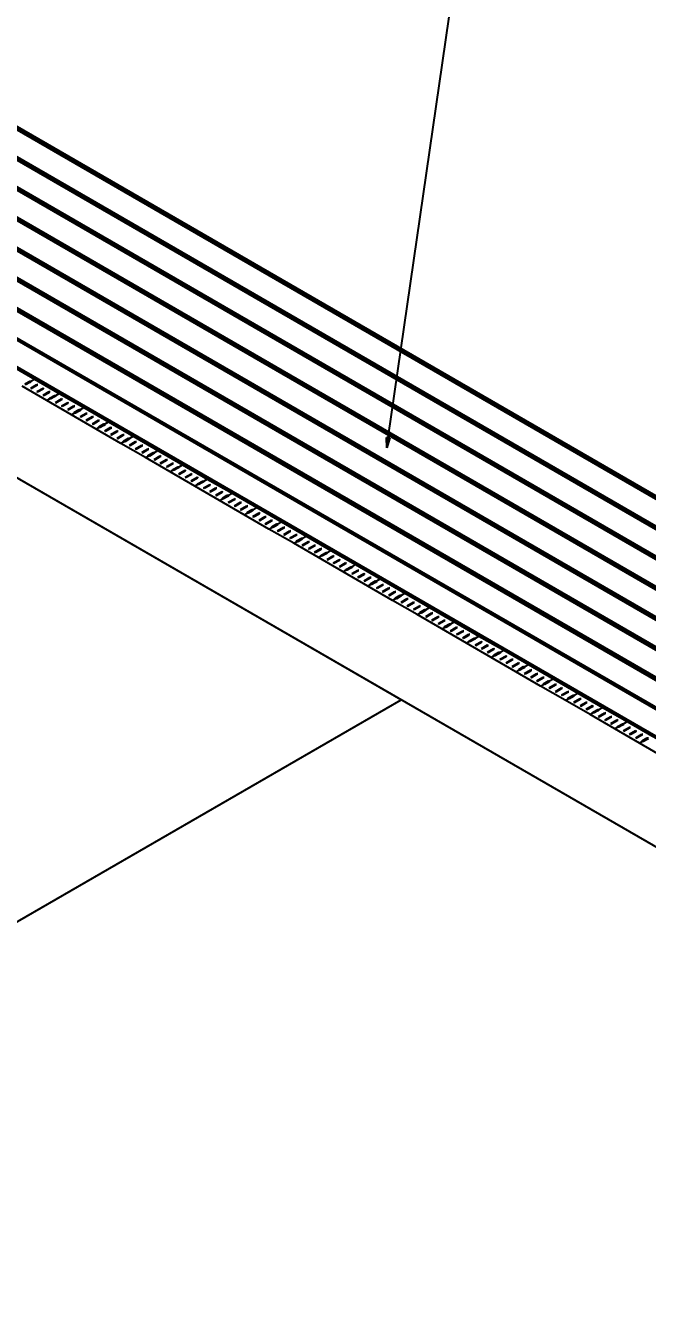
# Model space of a CAD drawing. Header units: centimetres. Extents: x -292707 to 138715, y -53922 to 66277.
# Drawn here: x 90957 to 93095, y -16630 to -12264 of the extents above; entities that cross this region are included whole.
import ezdxf
from ezdxf import colors
from ezdxf.entities.mleader import LeaderData, LeaderLine
from ezdxf.math import Vec2, Vec3

# ---------------------------------------------------------------- set-up
doc = ezdxf.new("R2010")
doc.units = ezdxf.units.CM
doc.layers.add('A-ALINE-7', color=119, linetype='Continuous')
doc.styles.add('Scale 500', font='GOTHICB.TTF', dxfattribs={"height": 175})

# ---------------------------------------------------------------- blocks, each defined once
blk = doc.blocks.new('A$Cbf84a4b9')
at = {"layer": 'A-ALINE-7'}
for p, q in [((15061.2, 4776.7), (9002.3, 8274.8)), ((15064.9, 4778.7), (9005.7, 8277)), ((15067.7, 4780.3), (9008.5, 8278.6)), ((15071.3, 4782.3), (9011.9, 8280.7)), ((14967.6, 4727.1), (8916.9, 8220.4)), ((14971.3, 4729), (8920.3, 8222.6)), ((14975.6, 4729.8), (8921.6, 8225.1)), ((14979.2, 4731.8), (8925, 8227.2)), ((14874, 4677.4), (8831.5, 8166.1)), ((14883.4, 4679.3), (8834.8, 8171.5)), ((14877.7, 4679.4), (8834.9, 8168.2)), ((14887, 4681.3), (8838.2, 8173.6)), ((11003.8, 5925.6), (7263.2, 8085.2)), ((14744.4, 3765.9), (7263.2, 8085.2)), ((14780.4, 4627.8), (8746.1, 8111.7)), ((14791.2, 4628.9), (8748, 8117.9)), ((14784, 4629.7), (8749.5, 8113.8)), ((14794.8, 4630.9), (8751.5, 8120)), ((14686.8, 4578.1), (8660.7, 8057.3)), ((14698.9, 4578.4), (8661.3, 8064.3)), ((14690.4, 4580.1), (8664.1, 8059.4)), ((14702.6, 4580.4), (8664.7, 8066.4)), ((14606.7, 4528), (8574.6, 8010.6)), ((14593.1, 4528.5), (8575.3, 8002.9)), ((14610.3, 4530), (8578, 8012.7)), ((14596.8, 4530.4), (8578.7, 8005)), ((14514.4, 4477.6), (8488, 7957)), ((14499.5, 4478.8), (8489.9, 7948.5)), ((14518, 4479.6), (8491.4, 7959.1)), ((14503.2, 4480.8), (8493.3, 7950.6)), ((14422, 4427.2), (8401.4, 7903.3)), ((14425.6, 4429.2), (8404.8, 7905.4)), ((14409.6, 4431.1), (8407.9, 7896.2)), ((14413.3, 4433.1), (8411.2, 7898.4)), ((14333.3, 4378.9), (8318.3, 7851.6)), ((14323.3, 4385.4), (8329.1, 7846.1)), ((14323.3, 4382.9), (8329.1, 7843.6)), ((14327, 4387.4), (8332.6, 7848.3)), ((9659.3, 7075.3), (9744.2, 7026.3)), ((9786.3, 6952.7), (9701.5, 7001.7)), ((9710.9, 7009.6), (9727.9, 7019.4)), ((9715.2, 7007.2), (9710.9, 7007.2)), ((9727.9, 7014.5), (9715.2, 7007.2)), ((9727.9, 7019.4), (9732.1, 7019.4)), ((9727.9, 7019.4), (9727.9, 7014.5)), ((9732.1, 7017), (9727.9, 7014.5)), ((9731.1, 6995.5), (9752.3, 7007.8)), ((9731.1, 6995.5), (9733.2, 6994.3)), ((9732.1, 7019.4), (9744.2, 7026.3)), ((9732.1, 7019.4), (9732.1, 7017)), ((9733.2, 6994.3), (9752.3, 7005.3)), ((9744.2, 7026.3), (9829, 6977.4)), ((9754.4, 7006.5), (9752.3, 7007.8)), ((9752.3, 7007.8), (9752.3, 7005.3)), ((9752.3, 7005.3), (9754.4, 7006.5)), ((9752.3, 6983.3), (9773.5, 6995.5)), ((9754.4, 6982.1), (9773.5, 6993.1)), ((9775.6, 6994.3), (9773.5, 6995.5)), ((9773.5, 6995.5), (9773.5, 6993.1)), ((9773.5, 6993.1), (9775.6, 6994.3)), ((9752.3, 6983.3), (9754.4, 6982.1)), ((9773.5, 6971), (9794.7, 6983.3)), ((9773.5, 6971), (9775.6, 6969.8)), ((9775.6, 6969.8), (9794.7, 6980.8)), ((9786.3, 6952.7), (9795.8, 6958.2)), ((9871.2, 6903.7), (9786.3, 6952.7)), ((9796.8, 6982.1), (9794.7, 6983.3)), ((9794.7, 6983.3), (9794.7, 6980.8)), ((9794.7, 6980.8), (9796.8, 6982.1)), ((9795.8, 6960.6), (9812.8, 6970.4)), ((9795.8, 6958.2), (9795.8, 6960.6)), ((9800, 6958.2), (9795.8, 6958.2)), ((9812.8, 6965.5), (9800, 6958.2)), ((9812.8, 6970.4), (9817, 6970.4)), ((9812.8, 6970.4), (9812.8, 6965.5)), ((9817, 6968), (9812.8, 6965.5)), ((9815.9, 6946.5), (9837.2, 6958.8)), ((9815.9, 6946.5), (9818.1, 6945.3)), ((9817, 6970.4), (9829, 6977.4)), ((9817, 6970.4), (9817, 6968)), ((9818.1, 6945.3), (9837.2, 6956.3)), ((9829, 6977.4), (9913.9, 6928.4)), ((9839.3, 6957.6), (9837.2, 6958.8)), ((9837.2, 6958.8), (9837.2, 6956.3)), ((9837.2, 6956.3), (9839.3, 6957.6)), ((9837.2, 6934.3), (9858.4, 6946.5)), ((9839.3, 6933.1), (9858.4, 6944.1)), ((9860.5, 6945.3), (9858.4, 6946.5)), ((9858.4, 6946.5), (9858.4, 6944.1)), ((9858.4, 6944.1), (9860.5, 6945.3)), ((9837.2, 6934.3), (9839.3, 6933.1)), ((9858.4, 6922), (9879.6, 6934.3)), ((9858.4, 6922), (9860.5, 6920.8)), ((9860.5, 6920.8), (9879.6, 6931.8)), ((9871.2, 6903.7), (9880.6, 6909.2)), ((9956, 6854.7), (9871.2, 6903.7)), ((9881.7, 6933.1), (9879.6, 6934.3)), ((9879.6, 6934.3), (9879.6, 6931.8)), ((9879.6, 6931.8), (9881.7, 6933.1)), ((9880.6, 6911.6), (9897.6, 6921.4)), ((9880.6, 6909.2), (9880.6, 6911.6)), ((9884.9, 6909.2), (9880.6, 6909.2)), ((9897.6, 6916.5), (9884.9, 6909.2)), ((9897.6, 6921.4), (9901.9, 6921.4)), ((9897.6, 6921.4), (9897.6, 6916.5)), ((9901.9, 6919), (9897.6, 6916.5)), ((9900.8, 6897.5), (9922, 6909.8)), ((9901.9, 6921.4), (9913.9, 6928.4)), ((9901.9, 6921.4), (9901.9, 6919)), ((9902.9, 6896.3), (9922, 6907.3)), ((9913.9, 6928.4), (9998.7, 6879.4)), ((9924.1, 6908.6), (9922, 6909.8)), ((9922, 6909.8), (9922, 6907.3)), ((9922, 6907.3), (9924.1, 6908.6)), ((9900.8, 6897.5), (9902.9, 6896.3)), ((9922, 6885.3), (9943.2, 6897.5)), ((9922, 6885.3), (9924.1, 6884.1)), ((9924.1, 6884.1), (9943.2, 6895.1)), ((9945.3, 6896.3), (9943.2, 6897.5)), ((9943.2, 6897.5), (9943.2, 6895.1)), ((9943.2, 6895.1), (9945.3, 6896.3)), ((9943.2, 6873.1), (9964.4, 6885.3)), ((9943.2, 6873.1), (9945.3, 6871.8)), ((9945.3, 6871.8), (9964.4, 6882.8)), ((9956, 6854.7), (9965.5, 6860.2)), ((10040.9, 6805.7), (9956, 6854.7)), ((9966.6, 6884.1), (9964.4, 6885.3)), ((9964.4, 6885.3), (9964.4, 6882.8)), ((9964.4, 6882.8), (9966.6, 6884.1)), ((9965.5, 6862.6), (9982.5, 6872.4)), ((9965.5, 6860.2), (9965.5, 6862.6)), ((9969.7, 6860.2), (9965.5, 6860.2)), ((9982.5, 6867.5), (9969.7, 6860.2)), ((9982.5, 6872.4), (9986.7, 6872.4)), ((9982.5, 6872.4), (9982.5, 6867.5)), ((9986.7, 6870), (9982.5, 6867.5)), ((9985.6, 6848.6), (10006.9, 6860.8)), ((9986.7, 6872.4), (9998.7, 6879.4)), ((9986.7, 6872.4), (9986.7, 6870)), ((9987.8, 6847.3), (10006.9, 6858.4)), ((9998.7, 6879.4), (10083.6, 6830.4)), ((10009, 6859.6), (10006.9, 6860.8)), ((10006.9, 6860.8), (10006.9, 6858.4)), ((10006.9, 6858.4), (10009, 6859.6)), ((9985.6, 6848.6), (9987.8, 6847.3)), ((10006.9, 6836.3), (10028.1, 6848.6)), ((10006.9, 6836.3), (10009, 6835.1)), ((10009, 6835.1), (10028.1, 6846.1)), ((10030.2, 6847.3), (10028.1, 6848.6)), ((10028.1, 6848.6), (10028.1, 6846.1)), ((10028.1, 6846.1), (10030.2, 6847.3)), ((10028.1, 6824.1), (10049.3, 6836.3)), ((10028.1, 6824.1), (10030.2, 6822.8)), ((10030.2, 6822.8), (10049.3, 6833.9)), ((10040.9, 6805.7), (10050.3, 6811.2)), ((10051.4, 6835.1), (10049.3, 6836.3)), ((10049.3, 6836.3), (10049.3, 6833.9)), ((10049.3, 6833.9), (10051.4, 6835.1)), ((10050.3, 6813.7), (10067.3, 6823.4)), ((10050.3, 6811.2), (10050.3, 6813.7)), ((10054.6, 6811.2), (10050.3, 6811.2)), ((10067.3, 6818.6), (10054.6, 6811.2)), ((10067.3, 6823.4), (10071.6, 6823.4)), ((10067.3, 6823.4), (10067.3, 6818.6)), ((10071.6, 6821), (10067.3, 6818.6)), ((10070.5, 6799.6), (10091.7, 6811.8)), ((10071.6, 6823.4), (10083.6, 6830.4)), ((10071.6, 6823.4), (10071.6, 6821)), ((10083.6, 6830.4), (10168.4, 6781.4)), ((10093.8, 6810.6), (10091.7, 6811.8)), ((10091.7, 6811.8), (10091.7, 6809.4)), ((10125.7, 6756.8), (10040.9, 6805.7)), ((10070.5, 6799.6), (10072.6, 6798.3)), ((10072.6, 6798.3), (10091.7, 6809.4)), ((10091.7, 6809.4), (10093.8, 6810.6)), ((10091.7, 6787.3), (10112.9, 6799.6)), ((10091.7, 6787.3), (10093.8, 6786.1)), ((10093.8, 6786.1), (10112.9, 6797.1)), ((10115, 6798.3), (10112.9, 6799.6)), ((10112.9, 6799.6), (10112.9, 6797.1)), ((10112.9, 6797.1), (10115, 6798.3)), ((10112.9, 6775.1), (10134.1, 6787.3)), ((10112.9, 6775.1), (10115, 6773.8)), ((10115, 6773.8), (10134.1, 6784.9)), ((10136.3, 6786.1), (10134.1, 6787.3)), ((10134.1, 6787.3), (10134.1, 6784.9)), ((10134.1, 6784.9), (10136.3, 6786.1)), ((10135.2, 6764.7), (10152.2, 6774.5)), ((10152.2, 6769.6), (10139.4, 6762.2)), ((10152.2, 6774.5), (10156.4, 6774.5)), ((10152.2, 6774.5), (10152.2, 6769.6)), ((10156.4, 6772), (10152.2, 6769.6)), ((10156.4, 6774.5), (10168.4, 6781.4)), ((10156.4, 6774.5), (10156.4, 6772)), ((10168.4, 6781.4), (10253.3, 6732.4)), ((10125.7, 6756.8), (10135.2, 6762.2)), ((10210.6, 6707.8), (10125.7, 6756.8)), ((10135.2, 6762.2), (10135.2, 6764.7)), ((10139.4, 6762.2), (10135.2, 6762.2)), ((10155.4, 6750.6), (10176.6, 6762.8)), ((10155.4, 6750.6), (10157.5, 6749.4)), ((10157.5, 6749.4), (10176.6, 6760.4)), ((10178.7, 6761.6), (10176.6, 6762.8)), ((10176.6, 6762.8), (10176.6, 6760.4)), ((10176.6, 6760.4), (10178.7, 6761.6)), ((10176.6, 6738.3), (10197.8, 6750.6)), ((10176.6, 6738.3), (10178.7, 6737.1)), ((10178.7, 6737.1), (10197.8, 6748.1)), ((10199.9, 6749.4), (10197.8, 6750.6)), ((10197.8, 6750.6), (10197.8, 6748.1)), ((10197.8, 6748.1), (10199.9, 6749.4)), ((10197.8, 6726.1), (10219, 6738.3)), ((10197.8, 6726.1), (10199.9, 6724.9)), ((10199.9, 6724.9), (10219, 6735.9)), ((10221.1, 6737.1), (10219, 6738.3)), ((10219, 6738.3), (10219, 6735.9)), ((10219, 6735.9), (10221.1, 6737.1)), ((10220.1, 6715.7), (10237, 6725.5)), ((10237, 6725.5), (10241.3, 6725.5)), ((10237, 6725.5), (10237, 6720.6)), ((10241.3, 6725.5), (10253.3, 6732.4)), ((10241.3, 6725.5), (10241.3, 6723)), ((10253.3, 6732.4), (10338.1, 6683.4)), ((10210.6, 6707.8), (10220.1, 6713.2)), ((10295.4, 6658.8), (10210.6, 6707.8)), ((10220.1, 6713.2), (10220.1, 6715.7)), ((10224.3, 6713.2), (10220.1, 6713.2)), ((10237, 6720.6), (10224.3, 6713.2)), ((10241.3, 6723), (10237, 6720.6)), ((10240.2, 6701.6), (10261.4, 6713.8)), ((10240.2, 6701.6), (10242.3, 6700.4)), ((10242.3, 6700.4), (10261.4, 6711.4)), ((10263.5, 6712.6), (10261.4, 6713.8)), ((10261.4, 6713.8), (10261.4, 6711.4)), ((10261.4, 6711.4), (10263.5, 6712.6)), ((10261.4, 6689.3), (10282.6, 6701.6)), ((10261.4, 6689.3), (10263.5, 6688.1)), ((10263.5, 6688.1), (10282.6, 6699.1)), ((10284.8, 6700.4), (10282.6, 6701.6)), ((10282.6, 6701.6), (10282.6, 6699.1)), ((10282.6, 6699.1), (10284.8, 6700.4)), ((10282.6, 6677.1), (10303.8, 6689.3)), ((10284.8, 6675.9), (10303.8, 6686.9)), ((10306, 6688.1), (10303.8, 6689.3)), ((10303.8, 6689.3), (10303.8, 6686.9)), ((10303.8, 6686.9), (10306, 6688.1)), ((10326.1, 6676.5), (10338.1, 6683.4)), ((10338.1, 6683.4), (10423, 6634.4)), ((10282.6, 6677.1), (10284.8, 6675.9)), ((10295.4, 6658.8), (10304.9, 6664.2)), ((10380.3, 6609.8), (10295.4, 6658.8)), ((10304.9, 6666.7), (10321.9, 6676.5)), ((10304.9, 6664.2), (10304.9, 6666.7)), ((10309.1, 6664.2), (10304.9, 6664.2)), ((10321.9, 6671.6), (10309.1, 6664.2)), ((10321.9, 6676.5), (10326.1, 6676.5)), ((10321.9, 6676.5), (10321.9, 6671.6)), ((10326.1, 6674), (10321.9, 6671.6)), ((10325.1, 6652.6), (10346.3, 6664.8)), ((10325.1, 6652.6), (10327.2, 6651.4)), ((10326.1, 6676.5), (10326.1, 6674)), ((10327.2, 6651.4), (10346.3, 6662.4)), ((10348.4, 6663.6), (10346.3, 6664.8)), ((10346.3, 6664.8), (10346.3, 6662.4)), ((10346.3, 6662.4), (10348.4, 6663.6)), ((10346.3, 6640.4), (10367.5, 6652.6)), ((10346.3, 6640.4), (10348.4, 6639.1)), ((10348.4, 6639.1), (10367.5, 6650.1)), ((10369.6, 6651.4), (10367.5, 6652.6)), ((10367.5, 6652.6), (10367.5, 6650.1)), ((10367.5, 6650.1), (10369.6, 6651.4)), ((10367.5, 6628.1), (10388.7, 6640.4)), ((10369.6, 6626.9), (10388.7, 6637.9)), ((10390.8, 6639.1), (10388.7, 6640.4)), ((10388.7, 6640.4), (10388.7, 6637.9)), ((10388.7, 6637.9), (10390.8, 6639.1)), ((10367.5, 6628.1), (10369.6, 6626.9)), ((10380.3, 6609.8), (10389.8, 6615.2)), ((10465.2, 6560.8), (10380.3, 6609.8)), ((10389.8, 6617.7), (10406.7, 6627.5)), ((10389.8, 6615.2), (10389.8, 6617.7)), ((10394, 6615.2), (10389.8, 6615.2)), ((10406.7, 6622.6), (10394, 6615.2)), ((10406.7, 6627.5), (10411, 6627.5)), ((10406.7, 6627.5), (10406.7, 6622.6)), ((10411, 6625), (10406.7, 6622.6)), ((10409.9, 6603.6), (10431.1, 6615.9)), ((10409.9, 6603.6), (10412, 6602.4)), ((10411, 6627.5), (10423, 6634.4)), ((10411, 6627.5), (10411, 6625)), ((10412, 6602.4), (10431.1, 6613.4)), ((10423, 6634.4), (10507.8, 6585.4)), ((10433.2, 6614.6), (10431.1, 6615.9)), ((10431.1, 6615.9), (10431.1, 6613.4)), ((10431.1, 6613.4), (10433.2, 6614.6)), ((10431.1, 6591.4), (10452.3, 6603.6)), ((10433.2, 6590.1), (10452.3, 6601.2)), ((10454.5, 6602.4), (10452.3, 6603.6)), ((10452.3, 6603.6), (10452.3, 6601.2)), ((10452.3, 6601.2), (10454.5, 6602.4)), ((10431.1, 6591.4), (10433.2, 6590.1)), ((10452.3, 6579.1), (10473.5, 6591.4)), ((10452.3, 6579.1), (10454.5, 6577.9)), ((10454.5, 6577.9), (10473.5, 6588.9)), ((10465.2, 6560.8), (10474.6, 6566.3)), ((10550, 6511.8), (10465.2, 6560.8)), ((10475.7, 6590.1), (10473.5, 6591.4)), ((10473.5, 6591.4), (10473.5, 6588.9)), ((10473.5, 6588.9), (10475.7, 6590.1)), ((10474.6, 6568.7), (10491.6, 6578.5)), ((10474.6, 6566.3), (10474.6, 6568.7)), ((10478.9, 6566.3), (10474.6, 6566.3)), ((10491.6, 6573.6), (10478.9, 6566.3)), ((10491.6, 6578.5), (10495.8, 6578.5)), ((10491.6, 6578.5), (10491.6, 6573.6)), ((10495.8, 6576.1), (10491.6, 6573.6)), ((10494.8, 6554.6), (10516, 6566.9)), ((10494.8, 6554.6), (10496.9, 6553.4)), ((10495.8, 6578.5), (10507.8, 6585.4)), ((10495.8, 6578.5), (10495.8, 6576.1)), ((10496.9, 6553.4), (10516, 6564.4)), ((10507.8, 6585.4), (10592.7, 6536.5)), ((10518.1, 6565.6), (10516, 6566.9)), ((10516, 6566.9), (10516, 6564.4)), ((10516, 6564.4), (10518.1, 6565.6)), ((10516, 6542.4), (10537.2, 6554.6)), ((10518.1, 6541.1), (10537.2, 6552.2)), ((10539.3, 6553.4), (10537.2, 6554.6)), ((10537.2, 6554.6), (10537.2, 6552.2)), ((10537.2, 6552.2), (10539.3, 6553.4)), ((10516, 6542.4), (10518.1, 6541.1)), ((10537.2, 6530.1), (10558.4, 6542.4)), ((10537.2, 6530.1), (10539.3, 6528.9)), ((10539.3, 6528.9), (10558.4, 6539.9)), ((10550, 6511.8), (10559.5, 6517.3)), ((10634.9, 6462.8), (10550, 6511.8)), ((10560.5, 6541.1), (10558.4, 6542.4)), ((10558.4, 6542.4), (10558.4, 6539.9)), ((10558.4, 6539.9), (10560.5, 6541.1)), ((10559.5, 6519.7), (10576.4, 6529.5)), ((10559.5, 6517.3), (10559.5, 6519.7)), ((10563.7, 6517.3), (10559.5, 6517.3)), ((10576.4, 6524.6), (10563.7, 6517.3)), ((10576.4, 6529.5), (10580.7, 6529.5)), ((10576.4, 6529.5), (10576.4, 6524.6)), ((10580.7, 6527.1), (10576.4, 6524.6)), ((10579.6, 6505.6), (10600.8, 6517.9)), ((10579.6, 6505.6), (10581.7, 6504.4)), ((10580.7, 6529.5), (10592.7, 6536.5)), ((10580.7, 6529.5), (10580.7, 6527.1)), ((10581.7, 6504.4), (10600.8, 6515.4)), ((10592.7, 6536.5), (10677.5, 6487.5)), ((10602.9, 6516.7), (10600.8, 6517.9)), ((10600.8, 6517.9), (10600.8, 6515.4)), ((10600.8, 6515.4), (10602.9, 6516.7)), ((10600.8, 6493.4), (10622, 6505.6)), ((10624.2, 6504.4), (10622, 6505.6)), ((10622, 6505.6), (10622, 6503.2)), ((10600.8, 6493.4), (10602.9, 6492.2)), ((10602.9, 6492.2), (10622, 6503.2)), ((10622, 6503.2), (10624.2, 6504.4)), ((10622, 6481.1), (10643.3, 6493.4)), ((10622, 6481.1), (10624.2, 6479.9)), ((10624.2, 6479.9), (10643.3, 6490.9)), ((10634.9, 6462.8), (10644.3, 6468.3)), ((10719.7, 6413.8), (10634.9, 6462.8)), ((10645.4, 6492.2), (10643.3, 6493.4)), ((10643.3, 6493.4), (10643.3, 6490.9)), ((10643.3, 6490.9), (10645.4, 6492.2)), ((10644.3, 6470.7), (10661.3, 6480.5)), ((10644.3, 6468.3), (10644.3, 6470.7)), ((10648.6, 6468.3), (10644.3, 6468.3)), ((10661.3, 6475.6), (10648.6, 6468.3)), ((10661.3, 6480.5), (10665.5, 6480.5)), ((10661.3, 6480.5), (10661.3, 6475.6)), ((10665.5, 6478.1), (10661.3, 6475.6)), ((10664.5, 6456.6), (10685.7, 6468.9)), ((10665.5, 6480.5), (10677.5, 6487.5)), ((10665.5, 6480.5), (10665.5, 6478.1)), ((10666.6, 6455.4), (10685.7, 6466.4)), ((10677.5, 6487.5), (10762.4, 6438.5)), ((10687.8, 6467.7), (10685.7, 6468.9)), ((10685.7, 6468.9), (10685.7, 6466.4)), ((10685.7, 6466.4), (10687.8, 6467.7)), ((10664.5, 6456.6), (10666.6, 6455.4)), ((10685.7, 6444.4), (10706.9, 6456.6)), ((10685.7, 6444.4), (10687.8, 6443.2)), ((10687.8, 6443.2), (10706.9, 6454.2)), ((10709, 6455.4), (10706.9, 6456.6)), ((10706.9, 6456.6), (10706.9, 6454.2)), ((10706.9, 6454.2), (10709, 6455.4)), ((10706.9, 6432.1), (10728.1, 6444.4)), ((10706.9, 6432.1), (10709, 6430.9)), ((10709, 6430.9), (10728.1, 6441.9)), ((10719.7, 6413.8), (10729.2, 6419.3)), ((10730.2, 6443.2), (10728.1, 6444.4)), ((10728.1, 6444.4), (10728.1, 6441.9)), ((10728.1, 6441.9), (10730.2, 6443.2)), ((10729.2, 6421.7), (10746.1, 6431.5)), ((10729.2, 6419.3), (10729.2, 6421.7)), ((10733.4, 6419.3), (10729.2, 6419.3)), ((10746.1, 6426.6), (10733.4, 6419.3)), ((10746.1, 6431.5), (10750.4, 6431.5)), ((10746.1, 6431.5), (10746.1, 6426.6)), ((10750.4, 6429.1), (10746.1, 6426.6)), ((10749.3, 6407.6), (10770.5, 6419.9)), ((10750.4, 6431.5), (10762.4, 6438.5)), ((10750.4, 6431.5), (10750.4, 6429.1)), ((10762.4, 6438.5), (10847.3, 6389.5)), ((10772.7, 6418.7), (10770.5, 6419.9)), ((10770.5, 6419.9), (10770.5, 6417.4)), ((10770.5, 6417.4), (10772.7, 6418.7)), ((10804.6, 6364.8), (10719.7, 6413.8)), ((10749.3, 6407.6), (10751.4, 6406.4)), ((10751.4, 6406.4), (10770.5, 6417.4)), ((10770.5, 6395.4), (10791.7, 6407.6)), ((10770.5, 6395.4), (10772.7, 6394.2)), ((10772.7, 6394.2), (10791.7, 6405.2)), ((10793.9, 6406.4), (10791.7, 6407.6)), ((10791.7, 6407.6), (10791.7, 6405.2)), ((10791.7, 6405.2), (10793.9, 6406.4)), ((10791.7, 6383.2), (10813, 6395.4)), ((10791.7, 6383.2), (10793.9, 6381.9)), ((10793.9, 6381.9), (10813, 6393)), ((10815.1, 6394.2), (10813, 6395.4)), ((10813, 6395.4), (10813, 6393)), ((10813, 6393), (10815.1, 6394.2)), ((10814, 6372.7), (10831, 6382.5)), ((10831, 6377.6), (10818.3, 6370.3)), ((10831, 6382.5), (10835.2, 6382.5)), ((10831, 6382.5), (10831, 6377.6)), ((10835.2, 6380.1), (10831, 6377.6)), ((10835.2, 6382.5), (10847.3, 6389.5)), ((10835.2, 6382.5), (10835.2, 6380.1)), ((10847.3, 6389.5), (10932.1, 6340.5)), ((10804.6, 6364.8), (10814, 6370.3)), ((10889.4, 6315.8), (10804.6, 6364.8)), ((10814, 6370.3), (10814, 6372.7)), ((10818.3, 6370.3), (10814, 6370.3)), ((10834.2, 6358.7), (10855.4, 6370.9)), ((10834.2, 6358.7), (10836.3, 6357.4)), ((10836.3, 6357.4), (10855.4, 6368.5)), ((10857.5, 6369.7), (10855.4, 6370.9)), ((10855.4, 6370.9), (10855.4, 6368.5)), ((10855.4, 6368.5), (10857.5, 6369.7)), ((10855.4, 6346.4), (10876.6, 6358.7)), ((10855.4, 6346.4), (10857.5, 6345.2)), ((10857.5, 6345.2), (10876.6, 6356.2)), ((10878.7, 6357.4), (10876.6, 6358.7)), ((10876.6, 6358.7), (10876.6, 6356.2)), ((10876.6, 6356.2), (10878.7, 6357.4)), ((10876.6, 6334.2), (10897.8, 6346.4)), ((10876.6, 6334.2), (10878.7, 6332.9)), ((10878.7, 6332.9), (10897.8, 6344)), ((10899.9, 6345.2), (10897.8, 6346.4)), ((10897.8, 6346.4), (10897.8, 6344)), ((10897.8, 6344), (10899.9, 6345.2)), ((10898.9, 6323.8), (10915.8, 6333.6)), ((10915.8, 6333.6), (10920.1, 6333.6)), ((10915.8, 6333.6), (10915.8, 6328.7)), ((10920.1, 6331.1), (10915.8, 6328.7)), ((10920.1, 6333.6), (10932.1, 6340.5)), ((10920.1, 6333.6), (10920.1, 6331.1)), ((10932.1, 6340.5), (11017, 6291.5)), ((10889.4, 6315.8), (10898.9, 6321.3)), ((10974.3, 6266.9), (10889.4, 6315.8)), ((10898.9, 6321.3), (10898.9, 6323.8)), ((10903.1, 6321.3), (10898.9, 6321.3)), ((10915.8, 6328.7), (10903.1, 6321.3)), ((10919, 6309.7), (10940.2, 6321.9)), ((10919, 6309.7), (10921.1, 6308.4)), ((10921.1, 6308.4), (10940.2, 6319.5)), ((10942.4, 6320.7), (10940.2, 6321.9)), ((10940.2, 6321.9), (10940.2, 6319.5)), ((10940.2, 6319.5), (10942.4, 6320.7)), ((10940.2, 6297.4), (10961.5, 6309.7)), ((10940.2, 6297.4), (10942.4, 6296.2)), ((10942.4, 6296.2), (10961.5, 6307.2)), ((10963.6, 6308.4), (10961.5, 6309.7)), ((10961.5, 6309.7), (10961.5, 6307.2)), ((10961.5, 6307.2), (10963.6, 6308.4)), ((10961.5, 6285.2), (10982.7, 6297.4)), ((10963.6, 6283.9), (10982.7, 6295)), ((10984.8, 6296.2), (10982.7, 6297.4)), ((10982.7, 6297.4), (10982.7, 6295)), ((10982.7, 6295), (10984.8, 6296.2)), ((11004.9, 6284.6), (11017, 6291.5)), ((11017, 6291.5), (11101.8, 6242.5)), ((10961.5, 6285.2), (10963.6, 6283.9)), ((10974.3, 6266.9), (10983.7, 6272.3)), ((11059.1, 6217.9), (10974.3, 6266.9)), ((10983.7, 6274.8), (11000.7, 6284.6)), ((10983.7, 6272.3), (10983.7, 6274.8)), ((10988, 6272.3), (10983.7, 6272.3)), ((11000.7, 6279.7), (10988, 6272.3)), ((11000.7, 6284.6), (11004.9, 6284.6)), ((11000.7, 6284.6), (11000.7, 6279.7)), ((11004.9, 6282.1), (11000.7, 6279.7)), ((11003.9, 6260.7), (11025.1, 6272.9)), ((11003.9, 6260.7), (11006, 6259.5)), ((11004.9, 6284.6), (11004.9, 6282.1)), ((11006, 6259.5), (11025.1, 6270.5)), ((11027.2, 6271.7), (11025.1, 6272.9)), ((11025.1, 6272.9), (11025.1, 6270.5)), ((11025.1, 6270.5), (11027.2, 6271.7)), ((11025.1, 6248.4), (11046.3, 6260.7)), ((11025.1, 6248.4), (11027.2, 6247.2)), ((11027.2, 6247.2), (11046.3, 6258.2)), ((11048.4, 6259.5), (11046.3, 6260.7)), ((11046.3, 6260.7), (11046.3, 6258.2)), ((11046.3, 6258.2), (11048.4, 6259.5)), ((11046.3, 6236.2), (11067.5, 6248.4)), ((11048.4, 6235), (11067.5, 6246)), ((11069.6, 6247.2), (11067.5, 6248.4)), ((11067.5, 6248.4), (11067.5, 6246)), ((11067.5, 6246), (11069.6, 6247.2)), ((11046.3, 6236.2), (11048.4, 6235)), ((11059.1, 6217.9), (11068.6, 6223.3)), ((11144, 6168.9), (11059.1, 6217.9)), ((11068.6, 6225.8), (11085.5, 6235.6)), ((11068.6, 6223.3), (11068.6, 6225.8)), ((11072.8, 6223.3), (11068.6, 6223.3)), ((11085.5, 6230.7), (11072.8, 6223.3)), ((11085.5, 6235.6), (11089.8, 6235.6)), ((11085.5, 6235.6), (11085.5, 6230.7)), ((11089.8, 6233.1), (11085.5, 6230.7)), ((11088.7, 6211.7), (11109.9, 6223.9)), ((11088.7, 6211.7), (11090.9, 6210.5)), ((11089.8, 6235.6), (11101.8, 6242.5)), ((11089.8, 6235.6), (11089.8, 6233.1)), ((11090.9, 6210.5), (11109.9, 6221.5)), ((11101.8, 6242.5), (11186.7, 6193.5)), ((11112.1, 6222.7), (11109.9, 6223.9)), ((11109.9, 6223.9), (11109.9, 6221.5)), ((11109.9, 6221.5), (11112.1, 6222.7)), ((11109.9, 6199.4), (11131.2, 6211.7)), ((11112.1, 6198.2), (11131.2, 6209.2)), ((11133.3, 6210.5), (11131.2, 6211.7)), ((11131.2, 6211.7), (11131.2, 6209.2)), ((11131.2, 6209.2), (11133.3, 6210.5)), ((11109.9, 6199.4), (11112.1, 6198.2)), ((11131.2, 6187.2), (11152.4, 6199.4)), ((11131.2, 6187.2), (11133.3, 6186)), ((11133.3, 6186), (11152.4, 6197)), ((11144, 6168.9), (11153.4, 6174.3)), ((11228.8, 6119.9), (11144, 6168.9)), ((11154.5, 6198.2), (11152.4, 6199.4)), ((11152.4, 6199.4), (11152.4, 6197)), ((11152.4, 6197), (11154.5, 6198.2)), ((11153.4, 6176.8), (11170.4, 6186.6)), ((11153.4, 6174.3), (11153.4, 6176.8)), ((11157.7, 6174.3), (11153.4, 6174.3)), ((11170.4, 6181.7), (11157.7, 6174.3)), ((11170.4, 6186.6), (11174.6, 6186.6)), ((11170.4, 6186.6), (11170.4, 6181.7)), ((11174.6, 6184.1), (11170.4, 6181.7)), ((11173.6, 6162.7), (11194.8, 6174.9)), ((11173.6, 6162.7), (11175.7, 6161.5)), ((11174.6, 6186.6), (11186.7, 6193.5)), ((11174.6, 6186.6), (11174.6, 6184.1)), ((11175.7, 6161.5), (11194.8, 6172.5)), ((11186.7, 6193.5), (11271.5, 6144.5)), ((11196.9, 6173.7), (11194.8, 6174.9)), ((11194.8, 6174.9), (11194.8, 6172.5)), ((11194.8, 6172.5), (11196.9, 6173.7)), ((11194.8, 6150.5), (11216, 6162.7)), ((11196.9, 6149.2), (11216, 6160.3)), ((11218.1, 6161.5), (11216, 6162.7)), ((11216, 6162.7), (11216, 6160.3)), ((11216, 6160.3), (11218.1, 6161.5)), ((11194.8, 6150.5), (11196.9, 6149.2)), ((11216, 6138.2), (11237.2, 6150.5)), ((11216, 6138.2), (11218.1, 6137)), ((11218.1, 6137), (11237.2, 6148)), ((11228.8, 6119.9), (11238.3, 6125.3)), ((11313.7, 6070.9), (11228.8, 6119.9)), ((11239.3, 6149.2), (11237.2, 6150.5)), ((11237.2, 6150.5), (11237.2, 6148)), ((11237.2, 6148), (11239.3, 6149.2)), ((11238.3, 6127.8), (11255.3, 6137.6)), ((11238.3, 6125.3), (11238.3, 6127.8)), ((11242.5, 6125.3), (11238.3, 6125.3)), ((11255.3, 6132.7), (11242.5, 6125.3)), ((11255.3, 6137.6), (11259.5, 6137.6)), ((11255.3, 6137.6), (11255.3, 6132.7)), ((11259.5, 6135.1), (11255.3, 6132.7)), ((11258.4, 6113.7), (11279.7, 6126)), ((11258.4, 6113.7), (11260.6, 6112.5)), ((11259.5, 6137.6), (11271.5, 6144.5)), ((11259.5, 6137.6), (11259.5, 6135.1)), ((11260.6, 6112.5), (11279.7, 6123.5)), ((11271.5, 6144.5), (11356.4, 6095.5)), ((11281.8, 6124.7), (11279.7, 6126)), ((11279.7, 6126), (11279.7, 6123.5)), ((11279.7, 6123.5), (11281.8, 6124.7)), ((11279.7, 6101.5), (11300.9, 6113.7)), ((11303, 6112.5), (11300.9, 6113.7)), ((11300.9, 6113.7), (11300.9, 6111.3)), ((11300.9, 6111.3), (11303, 6112.5)), ((11279.7, 6101.5), (11281.8, 6100.2)), ((11281.8, 6100.2), (11300.9, 6111.3)), ((11300.9, 6089.2), (11322.1, 6101.5)), ((11300.9, 6089.2), (11303, 6088)), ((11303, 6088), (11322.1, 6099)), ((11313.7, 6070.9), (11323.1, 6076.4)), ((11398.5, 6021.9), (11313.7, 6070.9)), ((11324.2, 6100.2), (11322.1, 6101.5)), ((11322.1, 6101.5), (11322.1, 6099)), ((11322.1, 6099), (11324.2, 6100.2)), ((11323.1, 6078.8), (11340.1, 6088.6)), ((11323.1, 6076.4), (11323.1, 6078.8)), ((11327.4, 6076.4), (11323.1, 6076.4)), ((11340.1, 6083.7), (11327.4, 6076.4)), ((11340.1, 6088.6), (11344.4, 6088.6)), ((11340.1, 6088.6), (11340.1, 6083.7)), ((11344.4, 6086.2), (11340.1, 6083.7)), ((11343.3, 6064.7), (11364.5, 6077)), ((11344.4, 6088.6), (11356.4, 6095.5)), ((11344.4, 6088.6), (11344.4, 6086.2)), ((11345.4, 6063.5), (11364.5, 6074.5)), ((11356.4, 6095.5), (11441.2, 6046.6)), ((11366.6, 6075.7), (11364.5, 6077)), ((11364.5, 6077), (11364.5, 6074.5)), ((11364.5, 6074.5), (11366.6, 6075.7)), ((11343.3, 6064.7), (11345.4, 6063.5)), ((11364.5, 6052.5), (11385.7, 6064.7)), ((11364.5, 6052.5), (11366.6, 6051.2)), ((11366.6, 6051.2), (11385.7, 6062.3)), ((11387.8, 6063.5), (11385.7, 6064.7)), ((11385.7, 6064.7), (11385.7, 6062.3)), ((11385.7, 6062.3), (11387.8, 6063.5)), ((11385.7, 6040.2), (11406.9, 6052.5)), ((11385.7, 6040.2), (11387.8, 6039)), ((11387.8, 6039), (11406.9, 6050)), ((11398.5, 6021.9), (11408, 6027.4)), ((11409.1, 6051.2), (11406.9, 6052.5)), ((11406.9, 6052.5), (11406.9, 6050)), ((11406.9, 6050), (11409.1, 6051.2)), ((11408, 6029.8), (11425, 6039.6)), ((11408, 6027.4), (11408, 6029.8)), ((11412.2, 6027.4), (11408, 6027.4)), ((11425, 6034.7), (11412.2, 6027.4)), ((11425, 6039.6), (11429.2, 6039.6)), ((11425, 6039.6), (11425, 6034.7)), ((11429.2, 6037.2), (11425, 6034.7)), ((11428.1, 6015.7), (11449.4, 6028)), ((11429.2, 6039.6), (11441.2, 6046.6)), ((11429.2, 6039.6), (11429.2, 6037.2)), ((11430.3, 6014.5), (11449.4, 6025.5)), ((11441.2, 6046.6), (11526.1, 5997.6)), ((11451.5, 6026.8), (11449.4, 6028)), ((11449.4, 6028), (11449.4, 6025.5)), ((11449.4, 6025.5), (11451.5, 6026.8)), ((11483.4, 5972.9), (11398.5, 6021.9)), ((11428.1, 6015.7), (11430.3, 6014.5)), ((11449.4, 6003.5), (11470.6, 6015.7)), ((11449.4, 6003.5), (11451.5, 6002.3)), ((11451.5, 6002.3), (11470.6, 6013.3)), ((11472.7, 6014.5), (11470.6, 6015.7)), ((11470.6, 6015.7), (11470.6, 6013.3)), ((11470.6, 6013.3), (11472.7, 6014.5)), ((11470.6, 5991.2), (11491.8, 6003.5)), ((11470.6, 5991.2), (11472.7, 5990)), ((11472.7, 5990), (11491.8, 6001)), ((11493.9, 6002.3), (11491.8, 6003.5)), ((11491.8, 6003.5), (11491.8, 6001)), ((11491.8, 6001), (11493.9, 6002.3)), ((11492.8, 5980.8), (11509.8, 5990.6)), ((11509.8, 5985.7), (11497.1, 5978.4)), ((11509.8, 5990.6), (11514.1, 5990.6)), ((11509.8, 5990.6), (11509.8, 5985.7)), ((11514.1, 5988.2), (11509.8, 5985.7)), ((11514.1, 5990.6), (11526.1, 5997.6)), ((11514.1, 5990.6), (11514.1, 5988.2)), ((11526.1, 5997.6), (11610.9, 5948.6)), ((11483.4, 5972.9), (11492.8, 5978.4)), ((11568.2, 5923.9), (11483.4, 5972.9)), ((11492.8, 5978.4), (11492.8, 5980.8)), ((11497.1, 5978.4), (11492.8, 5978.4)), ((11513, 5966.7), (11534.2, 5979)), ((11513, 5966.7), (11515.1, 5965.5)), ((11515.1, 5965.5), (11534.2, 5976.5)), ((11536.3, 5977.8), (11534.2, 5979)), ((11534.2, 5979), (11534.2, 5976.5)), ((11534.2, 5976.5), (11536.3, 5977.8)), ((11534.2, 5954.5), (11555.4, 5966.7)), ((11534.2, 5954.5), (11536.3, 5953.3)), ((11536.3, 5953.3), (11555.4, 5964.3)), ((11557.5, 5965.5), (11555.4, 5966.7)), ((11555.4, 5966.7), (11555.4, 5964.3)), ((11555.4, 5964.3), (11557.5, 5965.5)), ((11555.4, 5942.2), (11576.6, 5954.5)), ((11555.4, 5942.2), (11557.5, 5941)), ((11557.5, 5941), (11576.6, 5952)), ((11578.8, 5953.3), (11576.6, 5954.5)), ((11576.6, 5954.5), (11576.6, 5952)), ((11576.6, 5952), (11578.8, 5953.3)), ((11577.7, 5931.8), (11594.7, 5941.6)), ((11594.7, 5941.6), (11598.9, 5941.6)), ((11594.7, 5941.6), (11594.7, 5936.7)), ((11598.9, 5939.2), (11594.7, 5936.7)), ((11598.9, 5941.6), (11610.9, 5948.6)), ((11598.9, 5941.6), (11598.9, 5939.2)), ((11610.9, 5948.6), (11695.8, 5899.6)), ((6160.1, 3129.1), (11003.8, 5925.6)), ((9223, 4897.4), (11003.8, 5925.6)), ((14744.4, 3765.9), (11003.8, 5925.6)), ((11568.2, 5923.9), (11577.7, 5929.4)), ((11653.1, 5874.9), (11568.2, 5923.9)), ((11577.7, 5929.4), (11577.7, 5931.8)), ((11581.9, 5929.4), (11577.7, 5929.4)), ((11594.7, 5936.7), (11581.9, 5929.4)), ((11597.8, 5917.8), (11619.1, 5930)), ((11597.8, 5917.8), (11600, 5916.5)), ((11600, 5916.5), (11619.1, 5927.5)), ((11621.2, 5928.8), (11619.1, 5930)), ((11619.1, 5930), (11619.1, 5927.5)), ((11619.1, 5927.5), (11621.2, 5928.8)), ((11619.1, 5905.5), (11640.3, 5917.8)), ((11619.1, 5905.5), (11621.2, 5904.3)), ((11621.2, 5904.3), (11640.3, 5915.3)), ((11642.4, 5916.5), (11640.3, 5917.8)), ((11640.3, 5917.8), (11640.3, 5915.3)), ((11640.3, 5915.3), (11642.4, 5916.5)), ((11640.3, 5893.3), (11661.5, 5905.5)), ((11642.4, 5892), (11661.5, 5903.1)), ((11663.6, 5904.3), (11661.5, 5905.5)), ((11661.5, 5905.5), (11661.5, 5903.1)), ((11661.5, 5903.1), (11663.6, 5904.3)), ((11683.8, 5892.6), (11695.8, 5899.6)), ((11695.8, 5899.6), (11780.6, 5850.6)), ((11640.3, 5893.3), (11642.4, 5892)), ((11653.1, 5874.9), (11662.5, 5880.4)), ((11737.9, 5825.9), (11653.1, 5874.9)), ((11662.5, 5882.8), (11679.5, 5892.6)), ((11662.5, 5880.4), (11662.5, 5882.8)), ((11666.8, 5880.4), (11662.5, 5880.4)), ((11679.5, 5887.7), (11666.8, 5880.4)), ((11679.5, 5892.6), (11683.8, 5892.6)), ((11679.5, 5892.6), (11679.5, 5887.7)), ((11683.8, 5890.2), (11679.5, 5887.7)), ((11682.7, 5868.8), (11703.9, 5881)), ((11682.7, 5868.8), (11684.8, 5867.5)), ((11683.8, 5892.6), (11683.8, 5890.2)), ((11684.8, 5867.5), (11703.9, 5878.6)), ((11706, 5879.8), (11703.9, 5881)), ((11703.9, 5881), (11703.9, 5878.6)), ((11703.9, 5878.6), (11706, 5879.8)), ((11703.9, 5856.5), (11725.1, 5868.8)), ((11703.9, 5856.5), (11706, 5855.3)), ((11706, 5855.3), (11725.1, 5866.3)), ((11727.2, 5867.5), (11725.1, 5868.8)), ((11725.1, 5868.8), (11725.1, 5866.3)), ((11725.1, 5866.3), (11727.2, 5867.5)), ((11725.1, 5844.3), (11746.3, 5856.5)), ((11727.2, 5843), (11746.3, 5854.1)), ((11748.5, 5855.3), (11746.3, 5856.5)), ((11746.3, 5856.5), (11746.3, 5854.1)), ((11746.3, 5854.1), (11748.5, 5855.3)), ((11768.6, 5843.7), (11780.6, 5850.6)), ((11780.6, 5850.6), (11865.5, 5801.6)), ((11725.1, 5844.3), (11727.2, 5843)), ((11737.9, 5825.9), (11747.4, 5831.4)), ((11822.8, 5777), (11737.9, 5825.9)), ((11747.4, 5833.9), (11764.4, 5843.7)), ((11747.4, 5831.4), (11747.4, 5833.9)), ((11751.6, 5831.4), (11747.4, 5831.4)), ((11764.4, 5838.8), (11751.6, 5831.4)), ((11764.4, 5843.7), (11768.6, 5843.7)), ((11764.4, 5843.7), (11764.4, 5838.8)), ((11768.6, 5841.2), (11764.4, 5838.8)), ((11767.6, 5819.8), (11788.8, 5832)), ((11767.6, 5819.8), (11769.7, 5818.5)), ((11768.6, 5843.7), (11768.6, 5841.2)), ((11769.7, 5818.5), (11788.8, 5829.6)), ((11790.9, 5830.8), (11788.8, 5832)), ((11788.8, 5832), (11788.8, 5829.6)), ((11788.8, 5829.6), (11790.9, 5830.8)), ((11788.8, 5807.5), (11810, 5819.8)), ((11788.8, 5807.5), (11790.9, 5806.3)), ((11790.9, 5806.3), (11810, 5817.3)), ((11812.1, 5818.5), (11810, 5819.8)), ((11810, 5819.8), (11810, 5817.3)), ((11810, 5817.3), (11812.1, 5818.5)), ((11810, 5795.3), (11831.2, 5807.5)), ((11833.3, 5806.3), (11831.2, 5807.5)), ((11831.2, 5807.5), (11831.2, 5805.1)), ((11810, 5795.3), (11812.1, 5794.1)), ((11812.1, 5794.1), (11831.2, 5805.1)), ((11822.8, 5777), (11832.3, 5782.4)), ((11907.6, 5728), (11822.8, 5777)), ((11831.2, 5805.1), (11833.3, 5806.3)), ((11832.3, 5784.9), (11849.2, 5794.7)), ((11832.3, 5782.4), (11832.3, 5784.9)), ((11836.5, 5782.4), (11832.3, 5782.4)), ((11849.2, 5789.8), (11836.5, 5782.4)), ((11849.2, 5794.7), (11853.5, 5794.7)), ((11849.2, 5794.7), (11849.2, 5789.8)), ((11853.5, 5792.2), (11849.2, 5789.8))]:
    blk.add_line(p, q, dxfattribs=at)
blk = doc.blocks.new('_Closed')
at = {"color": 0, "linetype": 'ByBlock', "lineweight": -2}
for p, q in [((-1, 0.17), (0, 0)), ((-1, 0.17), (-1, -0.17)), ((0, 0), (-1, -0.17)), ((0, 0), (-1, 0))]:
    blk.add_line(p, q, dxfattribs=at)

msp = doc.modelspace()

# ---------------------------------------------------------------- block references
at = {"ltscale": 5}
msp.add_blockref('A$Cbf84a4b9', (81244.2, -20503.6), dxfattribs=at)

# ---------------------------------------------------------------- leaders
ml = msp.add_multileader_mtext('Standard', dxfattribs=at)
ml.set_content('Area Running Tracking\\PRabat Beton K250\\P{\\C256;Wiremesh m6}', color=254, style='Scale 500')
ml.set_leader_properties(color=256, linetype='ByLayer', lineweight=-1)
ml.set_arrow_properties(name='CLOSED')
ml.build(insert=Vec2(0, 0))
ml.multileader.update_dxf_attribs({"dogleg_length": 712.1, "arrow_head_size": 35})
ctx = ml.context
ctx.base_point, ctx.char_height, ctx.arrow_head_size, ctx.landing_gap_size, ctx.plane_origin = Vec3(88417.8, -10127.4), 175, 35, 35, Vec3(87461.5, -11812.9)
notes = []
notes.append((ctx, [(0, (1, 1, 0), (87705.7, -10127.4), (1, 0), 712.1, [(0, [(87461.5, -11812.9)], 0, [])])]))
ctx.mtext.insert, ctx.mtext.flow_direction = Vec3(88452.8, -10037.7), 5
ml = msp.add_multileader_mtext('Standard', dxfattribs=at)
ml.set_content('Area Running Tracking\\PRabat Beton K250 lebar 10,16m\\P{\\C256;Wiremesh m6}', color=254, style='Scale 500')
ml.set_leader_properties(color=256, linetype='ByLayer', lineweight=-1)
ml.set_arrow_properties(name='CLOSED')
ml.build(insert=Vec2(0, 0))
ml.multileader.update_dxf_attribs({"dogleg_length": 712.1, "arrow_head_size": 35})
ctx = ml.context
ctx.base_point, ctx.char_height, ctx.arrow_head_size, ctx.landing_gap_size, ctx.plane_origin = Vec3(93155.4, -12027.2), 175, 35, 35, Vec3(92199, -13712.7)
notes.append((ctx, [(0, (1, 1, 0), (92443.3, -12027.2), (1, 0), 712.1, [(0, [(92199, -13712.7)], 0, [])])]))
ctx.mtext.insert, ctx.mtext.flow_direction = Vec3(93190.4, -11937.5), 5
for ctx, leaders in notes:
    for number, flags, end, landing, length, lines in leaders:
        leader = LeaderData()
        leader.index, (leader.has_last_leader_line, leader.has_dogleg_vector, leader.attachment_direction) = number, flags
        leader.last_leader_point, leader.dogleg_vector, leader.dogleg_length = Vec3(end), Vec3(landing), length
        for number, points, colour, breaks in lines:
            line = LeaderLine()
            line.index, line.vertices, line.color, line.breaks = number, Vec3.list(points), colors.encode_raw_color(colour), breaks
            leader.lines.append(line)
        ctx.leaders.append(leader)

doc.saveas('drawing.dxf')
